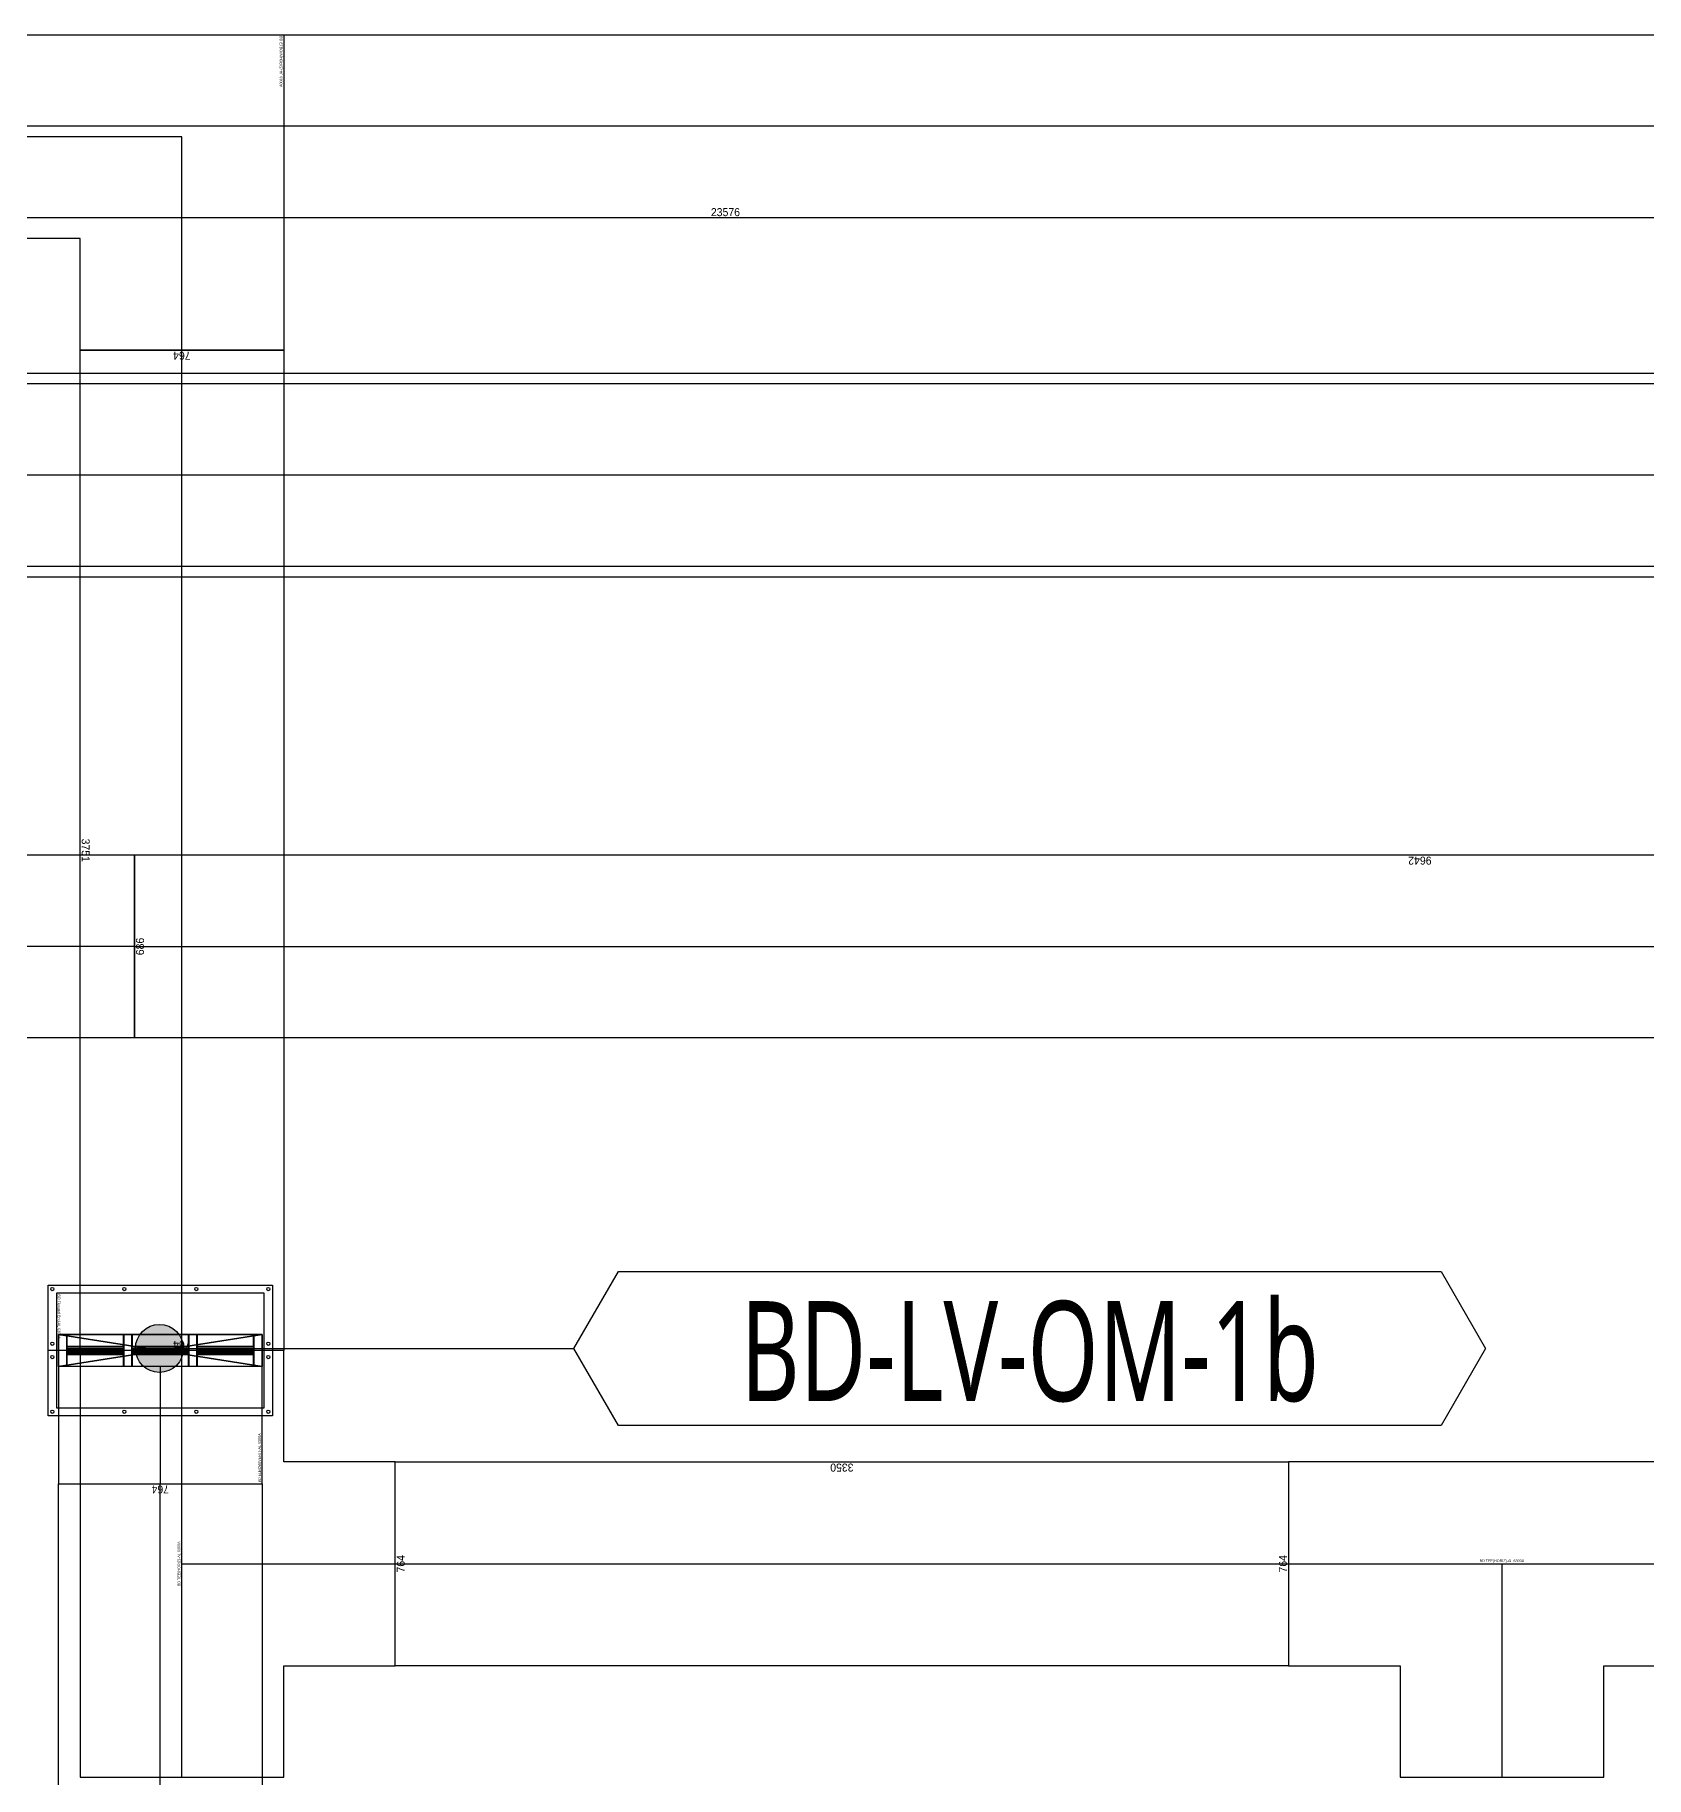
# Model space of a CAD drawing. Header units: millimetres. Extents: x 84228 to 374549, y -351975 to 847575.
# Drawn here: x 285654 to 291696, y -311250 to -304717 of the extents above; entities that cross this region are included whole.
import ezdxf
from ezdxf.enums import TextEntityAlignment as Align

# ---------------------------------------------------------------- set-up
doc = ezdxf.new("R2010")
doc.units = ezdxf.units.MM
doc.header["$LTSCALE"] = 150
doc.layers.get('Defpoints').update_dxf_attribs({"color": 150})
for name, color, linetype in [('-----27 Bus Duct_LV_380-220V', 200, 'Continuous'), ('-----27 Bus Duct_LV_380-220V_IT BACK UP', 2, 'Continuous'), ('-----27 Bus Duct_LV_380-220V_LOAD BANK', 7, 'Continuous'), ('-----27 Bus Duct_LV_380-220V_UT', 41, 'Continuous'), ('-----27 Bus Duct_LV_380-220V_UT B', 71, 'Continuous'), ('-----99 Cable Schedule', 2, 'Continuous')]:
    doc.layers.add(name, color=color, linetype=linetype)
doc.styles.add('DH', font='malgun.ttf')
doc.styles.add('ELEC', font='Dotum.ttf')
doc.styles.get("Standard").update_dxf_attribs({"font": 'Dotum.ttf'})
doc.dimstyles.new('전기통신참고용-치수', dxfattribs={"dimscale": 15, "dimtxt": 2, "dimasz": 0, "dimexe": 0, "dimexo": 0, "dimgap": 0.4, "dimtad": 4, "dimdec": 0, "dimzin": 0, "dimdsep": 46, "dimtxsty": 'Standard', "dimblk": 'NONE', "dimcen": 0, "dimse1": 1, "dimse2": 1, "dimsd1": 1, "dimsd2": 1, "dimclrd": 8, "dimclre": 8, "dimclrt": 8, "dimadec": 0, "dimazin": 0, "dimtfac": 1, "dimtdec": 0, "dimtix": 1, "dimtmove": 2, "dimatfit": 0, "dimldrblk": 'NONE', "dimfxl": 2, "dimtolj": 1, "dimtzin": 0, "dimarcsym": 0})

# ---------------------------------------------------------------- blocks, each defined once
blk = doc.blocks.new('*U194')
at = {"color": 1}
blk.add_line((343, 12712.4), (343, -3745.6), dxfattribs=at)
at = {"color": 0}
blk.add_lwpolyline([(686, -3745.6), (0, -3745.6), (0, 12712.4), (686, 12712.4)], close=True, dxfattribs=at)
blk = doc.blocks.new('*D587')
at = {"layer": 'Defpoints', "color": 0, "transparency": 16777216}
for p in [(686, 22793.3), (686, 22793.3), (686, -783.2)]:
    blk.add_point(p, dxfattribs=at)
at = {"color": 0, "transparency": 16777216, "insert": (665, 11005.1), "char_height": 30, "attachment_point": 5, "rotation": 90}
blk.add_mtext('\\A1;{\\C0;23576}', dxfattribs=at)
blk = doc.blocks.new('_None')
blk = doc.blocks.new('*U613')
at = {"color": 1}
blk.add_line((382, 9793.4), (382, -5596.2), dxfattribs=at)
at = {"color": 0}
blk.add_lwpolyline([(764, -5596.2), (0, -5596.2), (0, 9793.4), (764, 9793.4)], close=True, dxfattribs=at)
blk = doc.blocks.new('*U21')
at = {"color": 0}
blk.add_lwpolyline([(-800, -382), (-382, -382), (-382, -800), (382, -800), (382, -382), (800, -382), (800, 382), (-800, 382)], close=True, dxfattribs=at)
at = {"color": 1}
for points in [[(-800, 0), (800, 0)], [(0, 0), (0, -800)]]:
    blk.add_lwpolyline(points, dxfattribs=at)
at = {"color": 0, "style": 'ELEC'}
blk.add_text('BD TEE(HORIZ)-AL 6300A', height=10, dxfattribs=at).set_placement((0, 10), align=Align.MIDDLE)
blk = doc.blocks.new('*D486')
at = {"layer": 'Defpoints', "color": 0, "transparency": 16777216}
for p in [(0, 15790.2), (764, 15790.2), (764, 15790.2)]:
    blk.add_point(p, dxfattribs=at)
at = {"color": 0, "transparency": 16777216, "insert": (382, 15769.2), "char_height": 30, "attachment_point": 5}
blk.add_mtext('\\A1;{\\C0;764}', dxfattribs=at)
blk = doc.blocks.new('*D487')
at = {"layer": 'Defpoints', "color": 0, "transparency": 16777216}
for p in [(764, 15790.2), (764, 15790.2), (764, 12440.2)]:
    blk.add_point(p, dxfattribs=at)
at = {"color": 0, "transparency": 16777216, "insert": (743, 14115.2), "char_height": 30, "attachment_point": 5, "rotation": 90}
blk.add_mtext('\\A1;{\\C0;3350}', dxfattribs=at)
blk = doc.blocks.new('*D488')
at = {"layer": 'Defpoints', "color": 0, "transparency": 16777216}
for p in [(0, 12440.2), (764, 12440.2), (764, 12440.2)]:
    blk.add_point(p, dxfattribs=at)
at = {"color": 0, "transparency": 16777216, "insert": (382, 12461.3), "char_height": 30, "attachment_point": 5}
blk.add_mtext('\\A1;{\\C0;764}', dxfattribs=at)
blk = doc.blocks.new('*D490')
at = {"layer": 'Defpoints', "color": 0, "transparency": 16777216}
for p in [(0, 12840.2), (764, 12840.2), (764, 12840.2)]:
    blk.add_point(p, dxfattribs=at)
at = {"color": 0, "transparency": 16777216, "insert": (382, 12819.2), "char_height": 30, "attachment_point": 5}
blk.add_mtext('\\A1;{\\C0;764}', dxfattribs=at)
blk = doc.blocks.new('*D491')
at = {"layer": 'Defpoints', "color": 0, "transparency": 16777216}
for p in [(764, 12840.2), (764, 12840.2), (764, 9089.4)]:
    blk.add_point(p, dxfattribs=at)
at = {"color": 0, "transparency": 16777216, "insert": (743, 10964.8), "char_height": 30, "attachment_point": 5, "rotation": 90}
blk.add_mtext('\\A1;{\\C0;3751}', dxfattribs=at)
blk = doc.blocks.new('*D492')
at = {"layer": 'Defpoints', "color": 0, "transparency": 16777216}
for p in [(0, 9089.4), (764, 9089.4), (764, 9089.4)]:
    blk.add_point(p, dxfattribs=at)
at = {"color": 0, "transparency": 16777216, "insert": (382, 9110.4), "char_height": 30, "attachment_point": 5}
blk.add_mtext('\\A1;{\\C0;764}', dxfattribs=at)
blk = doc.blocks.new('*U15')
at = {"color": 0}
blk.add_lwpolyline([(-382, -382), (800, -382), (800, 382), (382, 382), (382, 800), (-382, 800)], close=True, dxfattribs=at)
at = {"color": 1}
blk.add_lwpolyline([(800, 0), (0, 0), (0, 800)], dxfattribs=at)
at = {"color": 0, "style": 'ELEC'}
blk.add_text('BD ELBOW(HORIZ)-AL 6300A', height=10, dxfattribs=at).set_placement((-377, -372), align=Align.MIDDLE_LEFT)
blk = doc.blocks.new('*U74')
at = {"color": 0}
blk.add_lwpolyline([(-343, -343), (800, -343), (800, 343), (343, 343), (343, 800), (-343, 800)], close=True, dxfattribs=at)
at = {"color": 1}
blk.add_lwpolyline([(800, 0), (0, 0), (0, 800)], dxfattribs=at)
at = {"color": 0, "style": 'ELEC'}
blk.add_text('BD ELBOW(HORIZ)-AL 5000A', height=10, dxfattribs=at).set_placement((-338, -333), align=Align.MIDDLE_LEFT)
blk = doc.blocks.new('*D538')
at = {"layer": 'Defpoints', "color": 0, "transparency": 16777216}
for p in [(0, 2274.2), (686, 2274.2), (686, 2274.2)]:
    blk.add_point(p, dxfattribs=at)
at = {"color": 0, "transparency": 16777216, "insert": (343, 2253.2), "char_height": 30, "attachment_point": 5}
blk.add_mtext('\\A1;{\\C0;686}', dxfattribs=at)
blk = doc.blocks.new('*D539')
at = {"layer": 'Defpoints', "color": 0, "transparency": 16777216}
for p in [(686, 2274.2), (686, 2274.2), (686, -7367.3)]:
    blk.add_point(p, dxfattribs=at)
at = {"color": 0, "transparency": 16777216, "insert": (665, -2546.5), "char_height": 30, "attachment_point": 5, "rotation": 90}
blk.add_mtext('\\A1;{\\C0;9642}', dxfattribs=at)
blk = doc.blocks.new('*U5')
at = {"color": 0}
blk.add_line((0, 420.5), (0, -420.5), dxfattribs=at)
at = {"color": 1}
for p, q in [((60, 382), (-60, -382)), ((-60, 382), (60, -382))]:
    blk.add_line(p, q, dxfattribs=at)
at = {"color": 0}
for points in [[(245, -420.5), (-245, -420.5), (-245, 420.5), (245, 420.5)], [(-215, -389.5), (215, -389.5), (215, 389.5), (-215, 389.5)]]:
    blk.add_lwpolyline(points, close=True, dxfattribs=at)
at = {"color": 1}
blk.add_lwpolyline([(60, -382), (-60, -382), (-60, 382), (60, 382)], close=True, dxfattribs=at)
for points in [[(-60, 136, -0.4142136), (-58, 138), (-17.2, 138, 0.4142136), (-16.2, 139), (-16.2, 349, 0.4142136), (-17.2, 350), (-58, 350, -0.4142136), (-60, 352), (-60, 382, -0.4142136), (-59, 381), (-59, 352, 0.4142136), (-58, 351), (58, 351, 0.4142136), (59, 352), (59, 381, -0.4142136), (60, 382), (60, 352, -0.4142136), (58, 350), (17.2, 350, 0.4142136), (16.2, 349), (16.2, 139, 0.4142136), (17.2, 138), (58, 138, -0.4142136), (60, 136), (60, 124, -0.4142136), (59, 125), (59, 136, 0.4142136), (58, 137), (-58, 137, 0.4142136), (-59, 136), (-59, 125, -0.4142136), (-60, 124), (-60, 124), (-60, 124), (-60, 124)], [(-15.2, 139), (-15.2, 349, -0.4142136), (-14.2, 350), (14.2, 350, -0.4142136), (15.2, 349), (15.2, 139, -0.4142136), (14.2, 138), (-14.2, 138, -0.4142136)], [(-14.2, 140), (-14.2, 348, -0.4142136), (-13.2, 349), (-8.85, 349, -0.4142136), (-7.85, 348), (-7.85, 140, -0.4142136), (-8.85, 139), (-13.2, 139, -0.4142136)], [(-6.85, 140), (-6.85, 348, -0.4142136), (-5.85, 349), (-1.5, 349, -0.4142136), (-0.5, 348), (-0.5, 140, -0.4142136), (-1.5, 139), (-5.85, 139, -0.4142136)], [(0.5, 140), (0.5, 348, -0.4142136), (1.5, 349), (5.85, 349, -0.4142136), (6.85, 348), (6.85, 140, -0.4142136), (5.85, 139), (1.5, 139, -0.4142136)], [(7.85, 140), (7.85, 348, -0.4142136), (8.85, 349), (13.2, 349, -0.4142136), (14.2, 348), (14.2, 140, -0.4142136), (13.2, 139), (8.85, 139, -0.4142136)], [(-60, -108, -0.4142136), (-58, -106), (-17.2, -106, 0.4142136), (-16.2, -105), (-16.2, 105, 0.4142136), (-17.2, 106), (-58, 106, -0.4142136), (-60, 108), (-60, 122, -0.4142136), (-59, 121), (-59, 108, 0.4142136), (-58, 107), (58, 107, 0.4142136), (59, 108), (59, 121, -0.4142136), (60, 122), (60, 108, -0.4142136), (58, 106), (17.2, 106, 0.4142136), (16.2, 105), (16.2, -105, 0.4142136), (17.2, -106), (58, -106, -0.4142136), (60, -108), (60, -121, -0.4142136), (59, -120), (59, -108, 0.4142136), (58, -107), (-58, -107, 0.4142136), (-59, -108), (-59, -120, -0.4142136), (-60, -121), (-60, -121), (-60, -121), (-60, -121)], [(-15.2, -105), (-15.2, 105, -0.4142136), (-14.2, 106), (14.2, 106, -0.4142136), (15.2, 105), (15.2, -105, -0.4142136), (14.2, -106), (-14.2, -106, -0.4142136)], [(-14.2, -104), (-14.2, 104, -0.4142136), (-13.2, 105), (-8.85, 105, -0.4142136), (-7.85, 104), (-7.85, -104, -0.4142136), (-8.85, -105), (-13.2, -105, -0.4142136)], [(-6.85, -104), (-6.85, 104, -0.4142136), (-5.85, 105), (-1.5, 105, -0.4142136), (-0.5, 104), (-0.5, -104, -0.4142136), (-1.5, -105), (-5.85, -105, -0.4142136)], [(0.5, -104), (0.5, 104, -0.4142136), (1.5, 105), (5.85, 105, -0.4142136), (6.85, 104), (6.85, -104, -0.4142136), (5.85, -105), (1.5, -105, -0.4142136)], [(7.85, -104), (7.85, 104, -0.4142136), (8.85, 105), (13.2, 105, -0.4142136), (14.2, 104), (14.2, -104, -0.4142136), (13.2, -105), (8.85, -105, -0.4142136)], [(-60, -352, -0.4142136), (-58, -350), (-17.2, -350, 0.4142136), (-16.2, -349), (-16.2, -139, 0.4142136), (-17.2, -138), (-58, -138, -0.4142136), (-60, -136), (-60, -123, -0.4142136), (-59, -124), (-59, -136, 0.4142136), (-58, -137), (58, -137, 0.4142136), (59, -136), (59, -124, -0.4142136), (60, -123), (60, -136, -0.4142136), (58, -138), (17.2, -138, 0.4142136), (16.2, -139), (16.2, -349, 0.4142136), (17.2, -350), (58, -350, -0.4142136), (60, -352), (60, -382, -0.4142136), (59, -381), (59, -352, 0.4142136), (58, -351), (-58, -351, 0.4142136), (-59, -352), (-59, -381, -0.4142136), (-60, -382), (-60, -382), (-60, -382), (-60, -382)], [(-15.2, -349), (-15.2, -139, -0.4142136), (-14.2, -138), (14.2, -138, -0.4142136), (15.2, -139), (15.2, -349, -0.4142136), (14.2, -350), (-14.2, -350, -0.4142136)], [(-14.2, -348), (-14.2, -140, -0.4142136), (-13.2, -139), (-8.85, -139, -0.4142136), (-7.85, -140), (-7.85, -348, -0.4142136), (-8.85, -349), (-13.2, -349, -0.4142136)], [(-6.85, -348), (-6.85, -140, -0.4142136), (-5.85, -139), (-1.5, -139, -0.4142136), (-0.5, -140), (-0.5, -348, -0.4142136), (-1.5, -349), (-5.85, -349, -0.4142136)], [(0.5, -348), (0.5, -140, -0.4142136), (1.5, -139), (5.85, -139, -0.4142136), (6.85, -140), (6.85, -348, -0.4142136), (5.85, -349), (1.5, -349, -0.4142136)], [(7.85, -348), (7.85, -140, -0.4142136), (8.85, -139), (13.2, -139, -0.4142136), (14.2, -140), (14.2, -348, -0.4142136), (13.2, -349), (8.85, -349, -0.4142136)]]:
    blk.add_lwpolyline(points, format="xyb", close=True, dxfattribs=at)
at = {"color": 0}
for centre in [(-230, 405), (-25, 405), (25, 405), (230, 405), (-230, 135), (230, 135), (-230, -135), (230, -135), (-230, -405), (-25, -405), (25, -405), (230, -405)]:
    blk.add_circle(centre, 6, dxfattribs=at)
at = {"color": 0, "style": 'ELEC'}
blk.add_text('BD Flanged End-AL 6300A', height=10, dxfattribs=at).set_placement((-210, -379.5), align=Align.MIDDLE_LEFT)
blk = doc.blocks.new('*U7')
at = {"color": 1}
for p, q in [((340, 382), (220, -382)), ((220, 382), (340, -382))]:
    blk.add_line(p, q, dxfattribs=at)
at = {"color": 0}
blk.add_lwpolyline([(-220, -382), (220, -382), (220, 382), (-220, 382)], close=True, dxfattribs=at)
blk.add_lwpolyline([(220, -382), (340, -382), (340, 382), (220, 382)], dxfattribs=at)
at = {"color": 1}
for points in [[(220, 136, -0.4142136), (222, 138), (262.8, 138, 0.4142136), (263.8, 139), (263.8, 349, 0.4142136), (262.8, 350), (222, 350, -0.4142136), (220, 352), (220, 382, -0.4142136), (221, 381), (221, 352, 0.4142136), (222, 351), (338, 351, 0.4142136), (339, 352), (339, 381, -0.4142136), (340, 382), (340, 352, -0.4142136), (338, 350), (297.2, 350, 0.4142136), (296.2, 349), (296.2, 139, 0.4142136), (297.2, 138), (338, 138, -0.4142136), (340, 136), (340, 124, -0.4142136), (339, 125), (339, 136, 0.4142136), (338, 137), (222, 137, 0.4142136), (221, 136), (221, 125, -0.4142136), (220, 124), (220, 124), (220, 124), (220, 124)], [(264.8, 139), (264.8, 349, -0.4142136), (265.8, 350), (294.2, 350, -0.4142136), (295.2, 349), (295.2, 139, -0.4142136), (294.2, 138), (265.8, 138, -0.4142136)], [(265.8, 140), (265.8, 348, -0.4142136), (266.8, 349), (271.15, 349, -0.4142136), (272.15, 348), (272.15, 140, -0.4142136), (271.15, 139), (266.8, 139, -0.4142136)], [(273.15, 140), (273.15, 348, -0.4142136), (274.15, 349), (278.5, 349, -0.4142136), (279.5, 348), (279.5, 140, -0.4142136), (278.5, 139), (274.15, 139, -0.4142136)], [(280.5, 140), (280.5, 348, -0.4142136), (281.5, 349), (285.85, 349, -0.4142136), (286.85, 348), (286.85, 140, -0.4142136), (285.85, 139), (281.5, 139, -0.4142136)], [(287.85, 140), (287.85, 348, -0.4142136), (288.85, 349), (293.2, 349, -0.4142136), (294.2, 348), (294.2, 140, -0.4142136), (293.2, 139), (288.85, 139, -0.4142136)], [(220, -108, -0.4142136), (222, -106), (262.8, -106, 0.4142136), (263.8, -105), (263.8, 105, 0.4142136), (262.8, 106), (222, 106, -0.4142136), (220, 108), (220, 122, -0.4142136), (221, 121), (221, 108, 0.4142136), (222, 107), (338, 107, 0.4142136), (339, 108), (339, 121, -0.4142136), (340, 122), (340, 108, -0.4142136), (338, 106), (297.2, 106, 0.4142136), (296.2, 105), (296.2, -105, 0.4142136), (297.2, -106), (338, -106, -0.4142136), (340, -108), (340, -121, -0.4142136), (339, -120), (339, -108, 0.4142136), (338, -107), (222, -107, 0.4142136), (221, -108), (221, -120, -0.4142136), (220, -121), (220, -121), (220, -121), (220, -121)], [(264.8, -105), (264.8, 105, -0.4142136), (265.8, 106), (294.2, 106, -0.4142136), (295.2, 105), (295.2, -105, -0.4142136), (294.2, -106), (265.8, -106, -0.4142136)], [(265.8, -104), (265.8, 104, -0.4142136), (266.8, 105), (271.15, 105, -0.4142136), (272.15, 104), (272.15, -104, -0.4142136), (271.15, -105), (266.8, -105, -0.4142136)], [(273.15, -104), (273.15, 104, -0.4142136), (274.15, 105), (278.5, 105, -0.4142136), (279.5, 104), (279.5, -104, -0.4142136), (278.5, -105), (274.15, -105, -0.4142136)], [(280.5, -104), (280.5, 104, -0.4142136), (281.5, 105), (285.85, 105, -0.4142136), (286.85, 104), (286.85, -104, -0.4142136), (285.85, -105), (281.5, -105, -0.4142136)], [(287.85, -104), (287.85, 104, -0.4142136), (288.85, 105), (293.2, 105, -0.4142136), (294.2, 104), (294.2, -104, -0.4142136), (293.2, -105), (288.85, -105, -0.4142136)], [(220, -352, -0.4142136), (222, -350), (262.8, -350, 0.4142136), (263.8, -349), (263.8, -139, 0.4142136), (262.8, -138), (222, -138, -0.4142136), (220, -136), (220, -123, -0.4142136), (221, -124), (221, -136, 0.4142136), (222, -137), (338, -137, 0.4142136), (339, -136), (339, -124, -0.4142136), (340, -123), (340, -136, -0.4142136), (338, -138), (297.2, -138, 0.4142136), (296.2, -139), (296.2, -349, 0.4142136), (297.2, -350), (338, -350, -0.4142136), (340, -352), (340, -382, -0.4142136), (339, -381), (339, -352, 0.4142136), (338, -351), (222, -351, 0.4142136), (221, -352), (221, -381, -0.4142136), (220, -382), (220, -382), (220, -382), (220, -382)], [(264.8, -349), (264.8, -139, -0.4142136), (265.8, -138), (294.2, -138, -0.4142136), (295.2, -139), (295.2, -349, -0.4142136), (294.2, -350), (265.8, -350, -0.4142136)], [(265.8, -348), (265.8, -140, -0.4142136), (266.8, -139), (271.15, -139, -0.4142136), (272.15, -140), (272.15, -348, -0.4142136), (271.15, -349), (266.8, -349, -0.4142136)], [(273.15, -348), (273.15, -140, -0.4142136), (274.15, -139), (278.5, -139, -0.4142136), (279.5, -140), (279.5, -348, -0.4142136), (278.5, -349), (274.15, -349, -0.4142136)], [(280.5, -348), (280.5, -140, -0.4142136), (281.5, -139), (285.85, -139, -0.4142136), (286.85, -140), (286.85, -348, -0.4142136), (285.85, -349), (281.5, -349, -0.4142136)], [(287.85, -348), (287.85, -140, -0.4142136), (288.85, -139), (293.2, -139, -0.4142136), (294.2, -140), (294.2, -348, -0.4142136), (293.2, -349), (288.85, -349, -0.4142136)]]:
    blk.add_lwpolyline(points, format="xyb", close=True, dxfattribs=at)
blk.add_lwpolyline([(220, 0), (-220, 0)], dxfattribs=at)
at = {"color": 0, "style": 'ELEC'}
blk.add_text('BD ELBOW(VERT)-AL 6300A', height=10, dxfattribs=at).set_placement((-215, -372), align=Align.MIDDLE_LEFT)
blk = doc.blocks.new('*D638')
at = {"layer": 'Defpoints', "color": 0, "transparency": 16777216}
for p in [(0, 9235), (764, 9235), (764, 9235)]:
    blk.add_point(p, dxfattribs=at)
at = {"color": 0, "transparency": 16777216, "insert": (382, 9214), "char_height": 30, "attachment_point": 5}
blk.add_mtext('\\A1;{\\C0;764}', dxfattribs=at)
blk = doc.blocks.new('*D639')
at = {"layer": 'Defpoints', "color": 0, "transparency": 16777216}
for p in [(764, 9235), (764, 9235), (764, 2935)]:
    blk.add_point(p, dxfattribs=at)
at = {"color": 0, "transparency": 16777216, "insert": (743, 6085), "char_height": 30, "attachment_point": 5, "rotation": 90}
blk.add_mtext('\\A1;{\\C0;6300}', dxfattribs=at)
blk = doc.blocks.new('*D640')
at = {"layer": 'Defpoints', "color": 0, "transparency": 16777216}
for p in [(0, 2935), (764, 2935), (764, 2935)]:
    blk.add_point(p, dxfattribs=at)
at = {"color": 0, "transparency": 16777216, "insert": (382, 2956.1), "char_height": 30, "attachment_point": 5}
blk.add_mtext('\\A1;{\\C0;764}', dxfattribs=at)
blk = doc.blocks.new('A$C9a0ab699')
h = blk.add_hatch(color=0)
edge = h.paths.add_edge_path()
edge.add_arc((0, 0), 64, 720, 1080, ccw=False)
at = {"color": 0}
blk.add_circle((0, 0), 64, dxfattribs=at)
blk = doc.blocks.new('*U585')
at = {"color": 1}
blk.add_line((343, 22793.3), (343, -783.2), dxfattribs=at)
at = {"color": 0}
blk.add_lwpolyline([(686, -783.2), (0, -783.2), (0, 22793.3), (686, 22793.3)], close=True, dxfattribs=at)
dim = blk.add_linear_dim(base=(686, 22793.328207), p1=(686, -783.171793), p2=(686, 22793.328207), angle=90, text='{\\C0;<>}', dimstyle='전기통신참고용-치수', override={"dimtad": 1, "dimtxsty": 'Standard', "dimclrd": 0, "dimclre": 0, "dimclrt": 0}, dxfattribs=at)
dim.commit()
dim.dimension.update_dxf_attribs({"geometry": '*D587', "text_midpoint": (664.9796472, 11005.078207)})
blk = doc.blocks.new('*U485')
at = {"color": 1}
blk.add_line((382, 15790.2), (382, 12440.2), dxfattribs=at)
at = {"color": 0}
blk.add_lwpolyline([(764, 12440.2), (0, 12440.2), (0, 15790.2), (764, 15790.2)], close=True, dxfattribs=at)
for base, p1, p2, override, picture, middle in [((764, 15790.2), (0, 15790.2), (764, 15790.2), {"dimtxsty": 'Standard', "dimclrd": 0, "dimclre": 0, "dimclrt": 0}, '*D486', (382, 15769.2)), ((764, 12440.2), (0, 12440.2), (764, 12440.2), {"dimtad": 1, "dimtxsty": 'Standard', "dimclrd": 0, "dimclre": 0, "dimclrt": 0}, '*D488', (382, 12461.3))]:
    dim = blk.add_linear_dim(base=base, p1=p1, p2=p2, text='{\\C0;<>}', dimstyle='전기통신참고용-치수', override=override, dxfattribs=at)
    dim.commit()
    dim.dimension.update_dxf_attribs({"geometry": picture, "text_midpoint": middle})
dim = blk.add_linear_dim(base=(764, 15790.2), p1=(764, 12440.2), p2=(764, 15790.2), angle=90, text='{\\C0;<>}', dimstyle='전기통신참고용-치수', override={"dimtad": 1, "dimtxsty": 'Standard', "dimclrd": 0, "dimclre": 0, "dimclrt": 0}, dxfattribs=at)
dim.commit()
dim.dimension.update_dxf_attribs({"geometry": '*D487', "text_midpoint": (743, 14115.2)})
blk = doc.blocks.new('*U489')
at = {"color": 1}
blk.add_line((382, 12840.2), (382, 9089.4), dxfattribs=at)
at = {"color": 0}
blk.add_lwpolyline([(764, 9089.4), (0, 9089.4), (0, 12840.2), (764, 12840.2)], close=True, dxfattribs=at)
for base, p1, p2, override, picture, middle in [((764, 12840.2), (0, 12840.2), (764, 12840.2), {"dimtxsty": 'Standard', "dimclrd": 0, "dimclre": 0, "dimclrt": 0}, '*D490', (382, 12819.2)), ((764, 9089.4), (0, 9089.4), (764, 9089.4), {"dimtad": 1, "dimtxsty": 'Standard', "dimclrd": 0, "dimclre": 0, "dimclrt": 0}, '*D492', (382, 9110.4))]:
    dim = blk.add_linear_dim(base=base, p1=p1, p2=p2, text='{\\C0;<>}', dimstyle='전기통신참고용-치수', override=override, dxfattribs=at)
    dim.commit()
    dim.dimension.update_dxf_attribs({"geometry": picture, "text_midpoint": middle})
dim = blk.add_linear_dim(base=(764, 12840.2), p1=(764, 9089.4), p2=(764, 12840.2), angle=90, text='{\\C0;<>}', dimstyle='전기통신참고용-치수', override={"dimtad": 1, "dimtxsty": 'Standard', "dimclrd": 0, "dimclre": 0, "dimclrt": 0}, dxfattribs=at)
dim.commit()
dim.dimension.update_dxf_attribs({"geometry": '*D491', "text_midpoint": (743, 10964.8)})
blk = doc.blocks.new('*U537')
at = {"color": 1}
blk.add_line((343, 2274.2), (343, -7367.3), dxfattribs=at)
at = {"color": 0}
blk.add_lwpolyline([(686, -7367.3), (0, -7367.3), (0, 2274.2), (686, 2274.2)], close=True, dxfattribs=at)
dim = blk.add_linear_dim(base=(686, 2274.2), p1=(0, 2274.2), p2=(686, 2274.2), text='{\\C0;<>}', dimstyle='전기통신참고용-치수', override={"dimtxsty": 'Standard', "dimclrd": 0, "dimclre": 0, "dimclrt": 0}, dxfattribs=at)
dim.commit()
dim.dimension.update_dxf_attribs({"geometry": '*D538', "text_midpoint": (343, 2253.2)})
dim = blk.add_linear_dim(base=(686, 2274.2004777), p1=(686, -7367.2995223), p2=(686, 2274.2004777), angle=90, text='{\\C0;<>}', dimstyle='전기통신참고용-치수', override={"dimtad": 1, "dimtxsty": 'Standard', "dimclrd": 0, "dimclre": 0, "dimclrt": 0}, dxfattribs=at)
dim.commit()
dim.dimension.update_dxf_attribs({"geometry": '*D539', "text_midpoint": (664.9796472, -2546.5495223)})
blk = doc.blocks.new('*U637')
at = {"color": 1}
blk.add_line((382, 9235), (382, 2935), dxfattribs=at)
at = {"color": 0}
blk.add_lwpolyline([(764, 2935), (0, 2935), (0, 9235), (764, 9235)], close=True, dxfattribs=at)
for base, p1, p2, override, picture, middle in [((764, 9235), (0, 9235), (764, 9235), {"dimtxsty": 'Standard', "dimclrd": 0, "dimclre": 0, "dimclrt": 0}, '*D638', (382, 9214)), ((764, 2935), (0, 2935), (764, 2935), {"dimtad": 1, "dimtxsty": 'Standard', "dimclrd": 0, "dimclre": 0, "dimclrt": 0}, '*D640', (382, 2956.1))]:
    dim = blk.add_linear_dim(base=base, p1=p1, p2=p2, text='{\\C0;<>}', dimstyle='전기통신참고용-치수', override=override, dxfattribs=at)
    dim.commit()
    dim.dimension.update_dxf_attribs({"geometry": picture, "text_midpoint": middle})
dim = blk.add_linear_dim(base=(764, 9235), p1=(764, 2935), p2=(764, 9235), angle=90, text='{\\C0;<>}', dimstyle='전기통신참고용-치수', override={"dimtad": 1, "dimtxsty": 'Standard', "dimclrd": 0, "dimclre": 0, "dimclrt": 0}, dxfattribs=at)
dim.commit()
dim.dimension.update_dxf_attribs({"geometry": '*D639', "text_midpoint": (743, 6085)})

msp = doc.modelspace()

# ---------------------------------------------------------------- linework, layer by layer
at = {"layer": '-----99 Cable Schedule', "color": 1, "elevation": 0}
msp.add_lwpolyline([(290927.1, -309354.4), (291093.8, -309643.2), (290927.1, -309931.9), (287842, -309931.9), (287675.3, -309643.2), (287842, -309354.4)], close=True, dxfattribs=at)
msp.add_lwpolyline([(286124, -309643.2), (287675.3, -309643.2)], dxfattribs=at)

# ---------------------------------------------------------------- block references
at = {"layer": '-----27 Bus Duct_LV_380-220V', "xscale": -1, "rotation": 180}
msp.add_blockref('*U74', (285227, -308135.3), dxfattribs=at)
at = {"layer": '-----27 Bus Duct_LV_380-220V', "rotation": 89.99999999999997}
msp.add_blockref('*U537', (288301.2, -308478.3), dxfattribs=at)
at = {"layer": '-----27 Bus Duct_LV_380-220V_IT BACK UP', "rotation": 270}
msp.add_blockref('*U194', (279175.6, -306025), dxfattribs=at)
at = {"layer": '-----27 Bus Duct_LV_380-220V_LOAD BANK', "xscale": -1, "rotation": 90}
msp.add_blockref('*U15', (286205, -305099.2), dxfattribs=at)
at = {"layer": '-----27 Bus Duct_LV_380-220V_LOAD BANK'}
for name, p, rotation in [('*U489', (286587, -296809.8), 180), ('*U21', (286205, -310450), 89.99999999999999), ('*U21', (286205, -310450), 89.99999999999999), ('*U485', (302795.2, -310832), 89.99999999999997)]:
    msp.add_blockref(name, p, dxfattribs=dict(at, rotation=rotation))
msp.add_blockref('*U21', (291155, -310450), dxfattribs=at)
at = {"layer": '-----27 Bus Duct_LV_380-220V_UT'}
for name, p, rotation in [('*U613', (291130.6, -305986), 270), ('*U5', (286124, -309650), 270), ('*U7', (286124, -309930), 89.99999999999999), ('*U637', (286506, -307215), 180)]:
    msp.add_blockref(name, p, dxfattribs=dict(at, rotation=rotation))
at = {"layer": '-----27 Bus Duct_LV_380-220V_UT B', "rotation": 270}
msp.add_blockref('*U585', (277238.2, -304717.2), dxfattribs=at)
at = {"layer": '-----99 Cable Schedule', "color": 1, "xscale": 1.40625, "yscale": 1.40625, "zscale": 1.40625, "rotation": 90.00000000000001}
msp.add_blockref('A$C9a0ab699', (286120.9, -309642.5), dxfattribs=at)

# ---------------------------------------------------------------- texts
at = {"layer": '-----99 Cable Schedule', "color": 2, "style": 'DH', "width": 0.7}
msp.add_text('BD-LV-OM-1b', height=375, dxfattribs=at).set_placement((289384.5, -309643.2), align=Align.MIDDLE)

doc.saveas('drawing.dxf')
